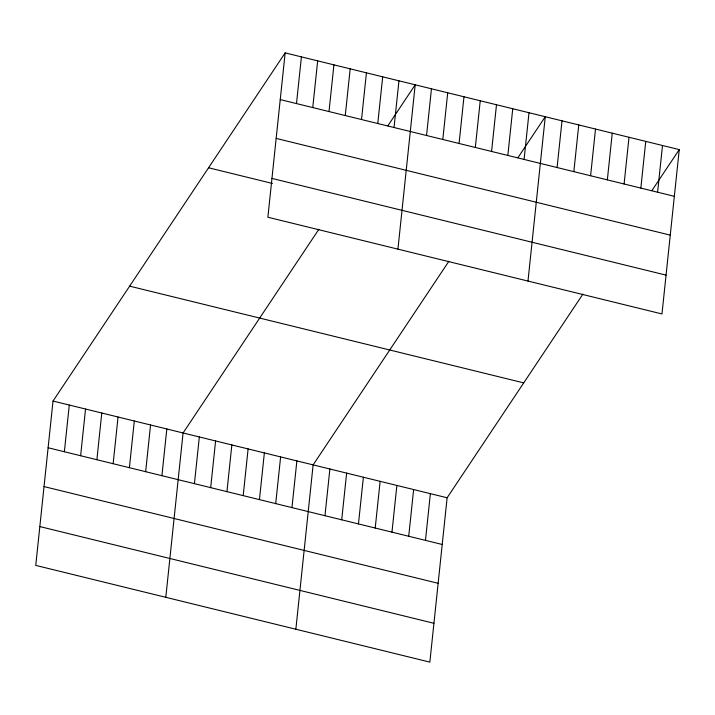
<?xml version="1.0" encoding="UTF-8"?>
<svg xmlns="http://www.w3.org/2000/svg" width="715" height="715" viewBox="0 0 715 715"><rect width="100%" height="100%" fill="white"/><g stroke="black" fill="none" stroke-linecap="round" stroke-linejoin="round"><path stroke-width="1.07" d="M285.151 52.883L267.875 217.226L661.974 313.948L679.25 149.605L285.151 52.883L53.026 401.052L35.75 565.395L429.849 662.117L447.125 497.774L582.922 294.097M64.368 451.746L69.284 405.039M80.625 455.732L85.541 409.025M96.883 459.727L101.789 413.02M113.14 463.713L118.047 417.006M129.397 467.699L134.304 421.001M145.654 471.694L150.561 424.987M161.912 475.681L166.818 428.973M165.8 597.311L183.076 432.968L318.872 229.292M194.426 483.662L199.333 436.954M210.684 487.657L215.59 440.949M226.941 491.643L231.848 444.936M243.198 495.629L248.105 448.931M296.493 103.577L301.408 56.869M259.447 499.624L264.362 452.917M312.75 107.572L317.666 60.864M275.704 503.61L280.62 456.903M329.007 111.558L333.923 64.851M291.961 507.605L296.877 460.898M345.265 115.553L350.171 68.846M295.858 629.227L313.125 464.884L448.922 261.207M361.522 119.539L366.429 72.832M324.968 515.703L329.883 468.995M377.779 123.525L382.686 76.827M341.716 519.814L346.632 473.107M394.036 127.52L398.943 80.813M358.465 523.925L363.381 477.218M397.933 249.142L415.201 84.799L387.843 125.84M375.214 528.036L380.13 481.329M426.551 135.501L431.458 88.794M391.963 532.148L396.879 485.44M442.808 139.488L447.715 92.78M408.721 536.259L413.628 489.552M459.066 143.474L463.972 96.775M425.47 540.37L430.376 493.663M475.323 147.469L480.23 100.761M491.58 151.455L496.487 104.756M507.838 155.45L512.744 108.743M524.086 159.436L529.002 112.729M527.983 281.067L545.259 116.724L517.901 157.756M557.092 167.542L562.008 120.835M573.841 171.654L578.757 124.946M590.599 175.756L595.506 129.058M607.348 179.867L612.255 133.169M624.097 183.978L629.003 137.28M640.846 188.09L645.752 141.391M657.594 192.201L662.501 145.494M651.892 190.646L679.25 149.605M280.244 99.591L674.343 196.312M276.16 138.406L670.259 235.137M271.959 178.41L666.058 275.132M208.548 167.775L272.487 183.469M129.621 286.152L523.729 382.882M53.026 401.052L447.125 497.774M48.111 447.751L442.219 544.481M44.035 486.575L438.134 583.297M39.834 526.571L433.933 623.292"/></g></svg>
